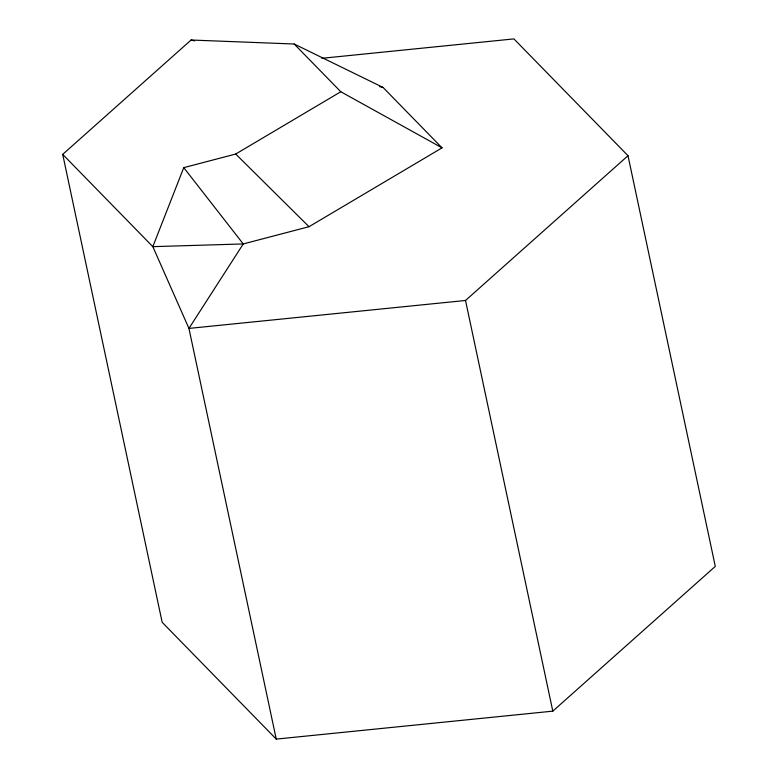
<?xml version="1.0" encoding="UTF-8"?>
<svg xmlns="http://www.w3.org/2000/svg" width="778" height="778" viewBox="0 0 778 778"><rect width="100%" height="100%" fill="white"/><g stroke="black" fill="none" stroke-linecap="round" stroke-linejoin="round"><path stroke-width="1.17" d="M442.05 147.849L383.048 87.437L294.191 44.015L191.067 40.018L62.707 154.375L152.828 246.655L243.251 243.942L309.012 226.699L442.05 147.849L340.803 91.746L235.705 154.034L183.754 167.649L152.828 246.655L188.947 328.413L276.248 739.1L552.808 711.15L715.293 566.394L628.002 155.707L513.918 38.9L321.898 58.301M183.754 167.649L243.251 243.942L188.947 328.413L465.516 300.473L628.002 155.707M191.067 40.018L194.607 40.884M379.508 86.562L383.048 87.437M235.705 154.034L309.012 226.699M294.191 44.015L340.803 91.746M276.248 739.1L162.164 622.293L62.707 154.375M465.516 300.473L552.808 711.15"/></g></svg>
